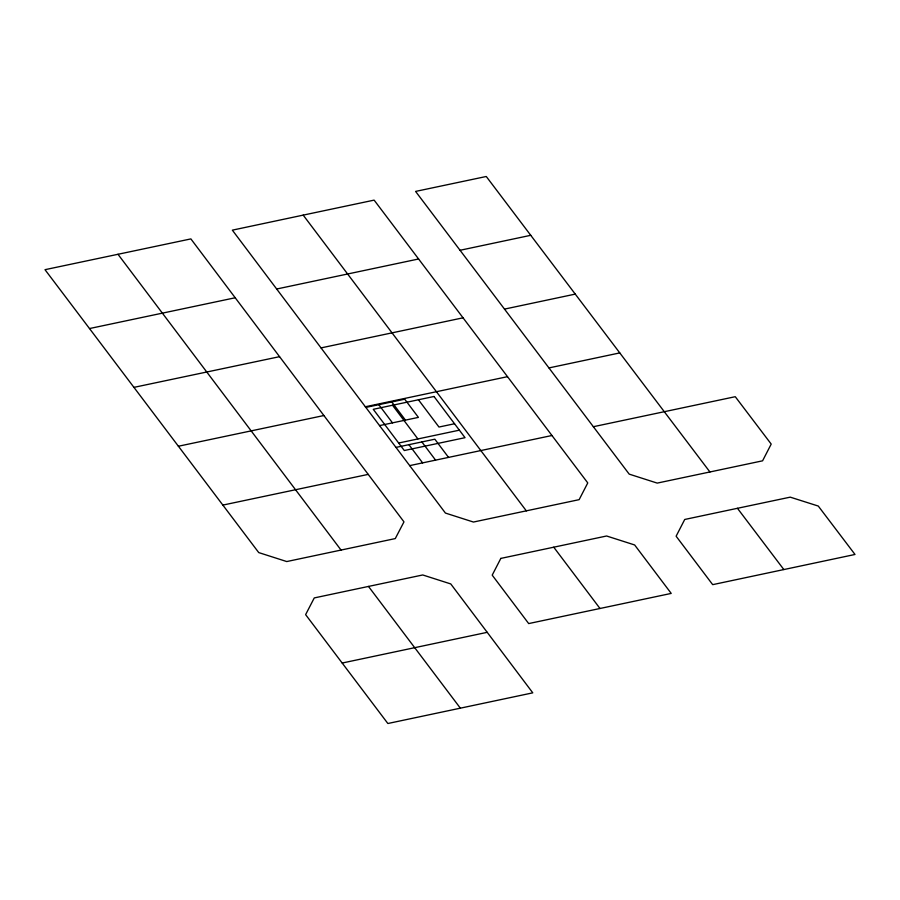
<?xml version="1.0" encoding="UTF-8"?>
<svg xmlns="http://www.w3.org/2000/svg" width="900" height="900" viewBox="0 0 900 900"><rect width="100%" height="100%" fill="white"/><g stroke="black" fill="none" stroke-linecap="round" stroke-linejoin="round"><path stroke-width="1.35" d="M303.199 215.123L232.346 230.153L445.421 513.067L473.445 522.045L579.139 499.657L587.768 482.918L374.13 200.126L303.199 215.123L526.331 510.863M89.505 328.545L258.739 552.589L286.762 561.555L395.28 538.582L403.976 521.865L190.879 238.905L45 269.685L89.505 328.545L235.192 297.765M276.671 289.012L418.579 258.986M460.08 250.268L530.741 235.305L709.92 471.971L762.581 460.822L771.21 444.082L735.266 396.697L593.359 426.713L415.586 191.419L486.27 176.49L530.741 235.305M133.92 387.371L279.551 356.67M321.03 347.906L462.994 317.824M504.506 309.105L575.246 294.109M323.876 415.53L178.369 446.243M365.344 406.766L507.499 376.673M548.966 367.92L619.762 352.912M365.839 407.419L404.719 399.206L418.41 417.386L379.519 425.599M454.534 423.754L438.975 427.039L418.444 399.769M398.655 443.025L459.371 430.166M395.955 447.412L434.835 439.2L448.526 457.38M222.874 505.091L368.19 474.39M409.669 465.626L551.914 435.51M709.92 471.971L657.225 483.098L629.201 474.131L593.359 426.713M737.449 508.298L790.234 497.149L818.28 506.059L855 554.467L712.688 584.651L676.114 536.209L684.731 519.469L737.449 508.298L783.832 569.543M368.483 586.429L314.269 597.926L305.618 614.633L387.866 723.51L532.778 692.842L450.765 583.931L422.741 574.965L368.483 586.429L460.35 708.165M342.202 663.03L487.226 632.329M553.759 547.211L599.996 608.501M391.759 401.94L405.45 420.12M421.875 441.934L435.566 460.114M392.524 405.236L417.904 438.952M378.799 404.674L392.49 422.865M408.915 444.679L422.606 462.859M117.99 254.284L341.055 550.08M500.827 558.405L492.199 575.145L528.694 623.576L671.22 593.415L634.646 544.961L606.611 535.995L500.827 558.405M434.002 396.484L373.264 409.309L404.291 450.517L465.03 437.681L434.002 396.484"/></g></svg>
